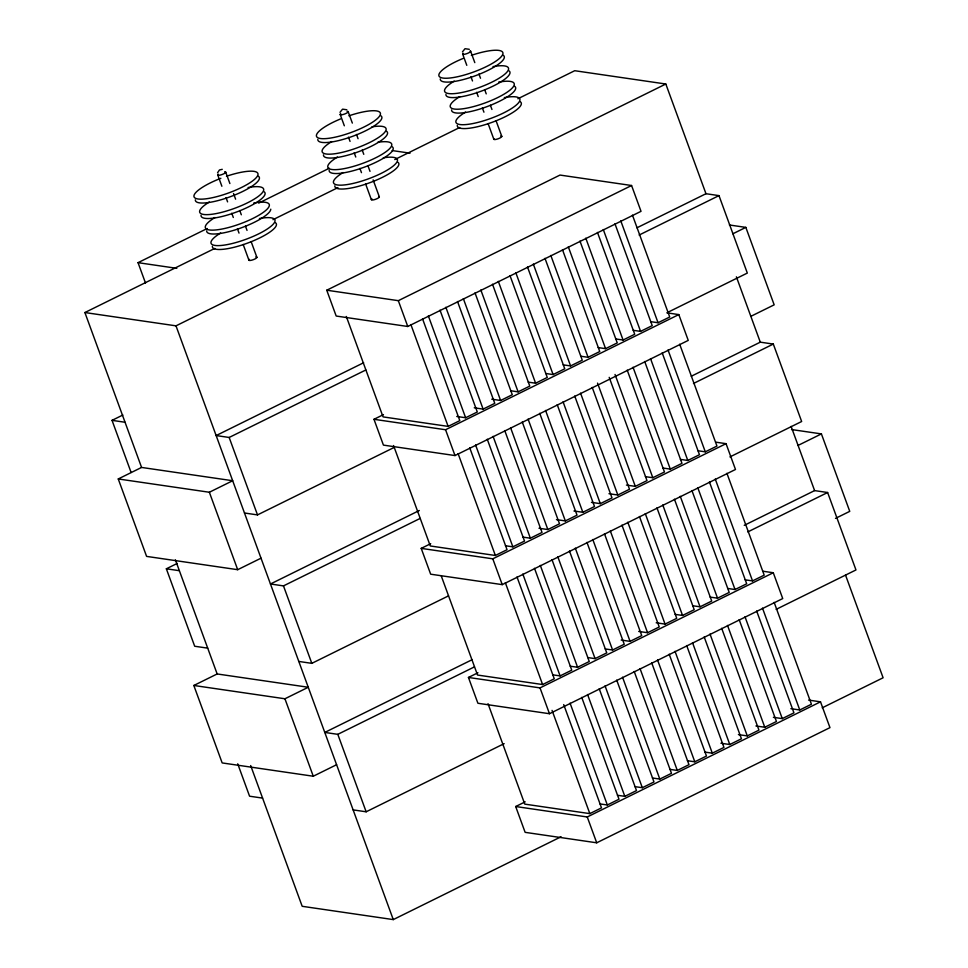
<?xml version="1.0" encoding="UTF-8"?>
<svg xmlns="http://www.w3.org/2000/svg" width="968" height="968" viewBox="0 0 968 968"><rect width="100%" height="100%" fill="white"/><g stroke="black" fill="none" stroke-linecap="round" stroke-linejoin="round"><path stroke-width="1.45" d="M217.546 172.776L219.47 169.957L222.253 169.327M340.01 112.324L342.563 109.154L346.834 109.771M462.462 51.861L465.015 48.703L469.298 49.307M145.502 283.055L138.037 262.667L207.2 228.521M258.734 203.086L329.253 168.263M261.021 558.185L237.692 569.692L146.591 556.394L118.253 478.954L209.354 492.252L232.683 480.733L141.582 467.435L84.894 312.543L214.799 248.413M272.976 219.688L337.929 187.623M394.762 159.563L459.703 127.498M517.892 98.76L574.726 70.712L665.815 84.01L705.975 193.721L718.982 195.621L747.32 273.073L667.496 312.483M84.894 312.543L175.994 325.841L665.815 84.01M326.748 290.219L559.988 175.063L631.572 185.505L641.022 211.327L407.77 326.482L336.186 316.04L326.748 290.219L398.32 300.673L631.572 185.505M131.103 472.457L112.034 420.354L122.851 415.018M118.253 478.954L141.582 467.435M363.629 362.746L216.142 435.564L229.162 437.463L365.819 369.982M636.956 227.795L705.975 193.721M639.146 235.042L718.982 195.621M732.873 233.784L745.832 227.383L774.17 304.835L750.841 316.342M666.879 312.846L678.81 314.588L688.248 340.397L455.008 455.565L383.425 445.111L373.975 419.301L383.473 414.606M244.493 513.004L257.5 514.903L394.17 447.434M346.314 316.463L383.062 416.893L448.136 426.392L459.8 420.632L422.532 318.787M456.751 416.458L465.632 417.752L477.297 411.993L440.016 310.147M474.247 407.818L483.117 409.113L494.781 403.366L457.513 301.508M491.744 399.191L500.613 400.486L512.278 394.726L475.01 292.88M510.717 390.769L518.11 391.846L529.774 386.087L492.506 284.241M528.213 382.13L535.606 383.207L547.271 377.447L509.991 275.602M545.698 373.491L553.103 374.568L564.755 368.808L527.487 266.962M563.194 364.851L570.588 365.928L582.252 360.181L544.984 258.323M580.691 356.212L588.084 357.301L599.749 351.541L562.481 249.696M598.188 347.585L605.581 348.661L617.245 342.902L579.965 241.056M615.672 338.945L623.077 340.022L634.73 334.262L597.462 232.417M633.169 330.306L640.562 331.383L652.226 325.623L614.958 223.777M650.665 321.666L658.058 322.743L669.723 316.996L632.455 215.138M373.975 419.301L445.558 429.744L678.81 314.588M207.709 648.149L194.689 646.249L166.351 568.797L177.18 563.449M419.313 510.511L270.471 583.994L283.479 585.894L420.148 518.424M691.285 376.237L760.291 342.164L773.311 344.064L801.649 421.504L729.933 456.92M693.475 383.473L773.311 344.064M715.606 442.146L726.048 443.671L735.486 469.48L502.235 584.636L430.663 574.193L421.213 548.372L430.712 543.689M193.83 685.477L217.159 673.958L308.26 687.256L284.931 698.775L193.83 685.477L222.168 762.929L313.269 776.227L336.598 764.708M393.553 445.534L430.3 545.976L495.374 555.475L507.038 549.715L469.758 447.869M505.465 545.758L512.859 546.835L524.523 541.076L487.255 439.23M522.962 537.119L530.355 538.196L542.019 532.436L504.751 430.591M538.982 528.262L547.852 529.556L559.516 523.797L522.248 421.951M556.467 519.622L565.348 520.917L577.013 515.17L539.733 413.312M573.964 510.995L582.845 512.29L594.497 506.53L557.229 404.684M591.46 502.356L600.329 503.65L611.994 497.891L574.726 396.045M608.957 493.716L617.826 495.011L629.49 489.251L592.222 387.406M626.441 485.077L635.323 486.372L646.987 480.612L609.199 377.351M645.414 476.655L652.819 477.732L664.471 471.985L627.203 370.127M662.911 468.016L670.304 469.105L681.968 463.345L644.7 361.5M680.407 459.389L687.8 460.466L699.465 454.706L662.197 352.86M697.904 450.749L705.297 451.826L716.961 446.066L679.681 344.221M421.213 548.372L492.797 558.826L726.048 443.671M298.809 661.446L311.817 663.346L448.486 595.877M798.08 445.425L821.409 433.906L849.747 511.358L835.493 518.388M472.275 659.619L324.788 732.437L337.808 734.337L474.465 666.867M744.247 525.346L814.608 490.607L827.628 492.506L855.966 569.946L776.13 609.368M747.792 531.916L827.628 492.506M762.845 571.217L773.275 572.741L782.725 598.563L549.473 713.719L477.902 703.264L468.451 677.455L477.938 672.772M441.299 576.033L477.539 675.047L542.6 684.545L554.265 678.786L516.997 576.94M552.704 674.829L560.097 675.906L571.761 670.159L534.493 568.301M570.2 666.19L577.594 667.279L589.258 661.519L551.99 559.673M587.697 657.562L595.09 658.639L606.755 652.88L569.474 551.034M605.181 648.923L612.587 650L624.239 644.24L586.971 542.395M621.202 640.066L630.071 641.36L641.736 635.601L604.468 533.755M638.698 631.426L647.568 632.721L659.232 626.974L621.964 525.116M656.195 622.799L665.064 624.094L676.729 618.334L639.449 516.489M675.156 614.377L682.561 615.454L694.213 609.695L656.945 507.849M692.652 605.738L700.045 606.815L711.71 601.055L674.442 499.21M710.149 597.099L717.542 598.176L729.207 592.416L691.938 490.57M727.646 588.459L735.039 589.536L746.703 583.789L709.423 481.931M745.142 579.82L752.535 580.909L764.188 575.149L726.92 473.304M468.451 677.455L540.023 687.897L773.275 572.741M353.126 809.889L366.146 811.789L504.159 743.642M808.582 700.082L820.513 701.824L829.963 727.634L596.712 842.801L525.128 832.347L515.69 806.525L525.176 801.843M488.017 703.7L524.777 804.13L589.839 813.628L601.503 807.869L563.715 704.607M599.942 803.912L607.335 804.989L619 799.229L581.732 697.384M617.439 795.272L624.832 796.349L636.496 790.59L599.216 688.744M634.923 786.633L642.328 787.71L653.981 781.962L616.713 680.105M652.42 777.994L659.813 779.083L671.477 773.323L634.209 671.477M669.916 769.366L677.31 770.443L688.974 764.684L651.706 662.838M687.413 760.727L694.806 761.804L706.471 756.044L669.19 654.199M704.91 752.088L712.303 753.165L723.955 747.405L686.687 645.559M720.918 743.23L729.787 744.525L741.452 738.778L704.184 636.92M738.415 734.603L747.284 735.898L758.948 730.138L721.68 628.293M755.911 725.964L764.78 727.258L776.445 721.499L739.177 619.653M773.396 717.324L782.277 718.619L793.941 712.859L756.661 611.014M790.892 708.685L799.762 709.98L811.426 704.22L774.158 602.374M515.69 806.525L587.261 816.98L820.513 701.824M250.676 765.555L302.185 906.302L393.274 919.6L561.065 836.763M822.219 707.826L883.106 677.769L845.524 575.077M392.161 150.56L410.057 153.174M729.4 224.987L745.832 227.383M138.037 262.667L176.805 268.33M791.534 429.55L821.409 433.906M112.034 420.354L125.041 422.254M166.351 568.797L179.37 570.696M262.582 798.104L249.575 796.204L237.717 763.812M736.382 276.812L760.291 342.164M791.122 426.404L814.608 490.607M620.79 220.898L658.058 322.743M668.029 349.98L705.297 451.826M715.255 479.051L752.535 580.909M762.494 608.134L799.762 709.98M603.294 229.537L640.562 331.383M650.532 358.62L687.8 460.466M697.771 487.69L735.039 589.536M744.997 616.773L782.277 718.619M585.797 238.176L623.077 340.022M633.036 367.247L670.304 469.105M680.274 496.33L717.542 598.176M727.512 625.413L764.78 727.258M568.313 246.816L605.581 348.661M615.031 374.471L652.819 477.732M662.778 504.969L700.045 606.815M710.016 634.04L747.284 735.898M550.816 255.443L588.084 357.301M597.534 383.11L635.323 486.372M645.281 513.609L682.561 615.454M692.519 642.679L729.787 744.525M470.642 51.268L474.804 62.63M478.954 73.992L480.515 78.251M484.678 89.613L486.226 93.872M490.389 105.222L491.95 109.481M496.1 120.843L501.823 136.464M462.631 53.978L466.794 65.34M470.944 76.702L472.505 80.961M476.655 92.311L478.216 96.57M482.379 107.932L483.939 112.191M488.09 123.553L493.813 139.174M533.32 264.082L570.588 365.928M580.558 393.165L617.826 495.011M627.796 522.236L665.064 624.094M675.023 651.319L712.303 753.165M515.823 272.722L553.103 374.568M563.061 401.805L600.329 503.65M610.3 530.875L647.568 632.721M657.538 659.958L694.806 761.804M498.326 281.361L535.606 383.207M545.565 410.432L582.845 512.29M592.803 539.515L630.071 641.36M640.042 668.598L677.31 770.443M480.842 290.001L518.11 391.846M528.08 419.071L565.348 520.917M575.307 548.154L612.587 650M622.545 677.225L659.813 779.083M463.345 298.628L500.613 400.486M510.584 427.711L547.852 529.556M557.822 556.794L595.09 658.639M605.048 685.864L642.328 787.71M445.849 307.267L483.117 409.113M493.087 436.35L530.355 538.196M540.326 565.421L577.594 667.279M587.564 694.504L624.832 796.349M428.352 315.907L465.632 417.752M475.591 444.99L512.859 546.835M522.829 574.06L560.097 675.906M570.067 703.143L607.335 804.989M348.19 111.731L352.34 123.093M356.502 134.443L358.063 138.702M362.214 150.064L363.774 154.323M367.937 165.685L370.006 171.36M373.128 179.879L379.359 196.915M340.179 114.442L344.33 125.792M348.492 137.153L350.053 141.413M354.203 152.775L355.764 157.034M359.914 168.396L361.475 172.655M365.638 184.005L371.349 199.626M410.868 324.546L448.136 426.392M458.094 453.617L495.374 555.475M505.332 582.7L542.6 684.545M552.05 710.367L589.839 813.628M398.32 300.673L407.77 326.482M445.558 429.744L455.008 455.565M492.797 558.826L502.235 584.636M540.023 687.897L549.473 713.719M587.261 816.98L596.712 842.801M225.738 172.183L229.888 183.545M233.53 193.491L235.599 199.166M239.762 210.528L241.322 214.787M245.473 226.149L247.034 230.408M251.196 241.758L256.907 257.379M217.715 174.893L221.878 186.255M226.028 197.617L227.589 201.876M231.751 213.226L233.312 217.485M237.463 228.847L239.023 233.107M243.186 244.468L248.897 260.089M229.162 437.463L257.5 514.903M283.479 585.894L311.817 663.346M337.808 734.337L366.146 811.789M175.994 325.841L393.274 919.6M209.354 492.252L237.692 569.692M284.931 698.775L313.269 776.227M175.389 559.831L217.159 673.958M253.749 203.026A34.001 8.228 -20.1 0 1 263.296 212.367A34.001 8.228 -20.1 0 1 216.348 229.9A34.001 8.228 -20.1 0 1 214.981 217.51M270.774 209.185A34.001 8.228 -20.1 0 1 238.261 228.896A34.001 8.228 -20.1 0 1 206.68 230.844M248.074 187.538A34.001 8.228 -20.1 0 1 257.633 196.879A34.001 8.228 -20.1 0 1 210.685 214.412A34.001 8.228 -20.1 0 1 209.318 202.022M264.143 191.761A34.001 8.228 -20.1 0 1 236.785 211.919A34.001 8.228 -20.1 0 1 201.017 215.344M259.412 218.514A34.001 8.228 -20.1 0 1 268.959 227.855A34.001 8.228 -20.1 0 1 222.023 245.388A34.001 8.228 -20.1 0 1 220.656 232.998M275.481 222.737A34.001 8.228 -20.1 0 1 248.111 242.895A34.001 8.228 -20.1 0 1 212.355 246.332M258.468 176.273A34.001 8.228 -20.1 0 1 231.11 196.431A34.001 8.228 -20.1 0 1 195.342 199.856M226.452 176.273A34.001 8.228 -20.1 0 1 254.403 179.467A34.001 8.228 -20.1 0 1 199.989 199.154A34.001 8.228 -20.1 0 1 220.873 178.293M492.99 66.623A34.001 8.228 -20.1 0 1 502.537 75.952A34.001 8.228 -20.1 0 1 455.601 93.497A34.001 8.228 -20.1 0 1 454.234 81.106M509.047 70.846A34.001 8.228 -20.1 0 1 481.689 90.992A34.001 8.228 -20.1 0 1 445.921 94.428M498.653 82.111A34.001 8.228 -20.1 0 1 508.212 91.452A34.001 8.228 -20.1 0 1 461.264 108.985A34.001 8.228 -20.1 0 1 459.897 96.594M514.722 86.333A34.001 8.228 -20.1 0 1 487.364 106.492A34.001 8.228 -20.1 0 1 451.596 109.916M471.356 55.358A34.001 8.228 -20.1 0 1 499.742 58.189A34.001 8.228 -20.1 0 1 446.042 78.251A34.001 8.228 -20.1 0 1 463.043 58.467M504.328 97.599A34.001 8.228 -20.1 0 1 513.875 106.94A34.001 8.228 -20.1 0 1 466.939 124.473A34.001 8.228 -20.1 0 1 465.56 112.082M520.385 101.822A34.001 8.228 -20.1 0 1 493.027 121.98A34.001 8.228 -20.1 0 1 457.259 125.404M503.384 55.358A34.001 8.228 -20.1 0 1 476.026 75.504A34.001 8.228 -20.1 0 1 440.259 78.94M470.133 50.893A4.247 1.028 -20.1 0 1 466.576 53.736A4.247 1.028 -20.1 0 1 463.2 53.24M500.686 136.077A4.247 1.028 -20.1 0 1 498.798 138.533A4.247 1.028 -20.1 0 1 493.958 138.835M224.6 171.796A4.247 1.028 -20.1 0 1 224.757 173.224A4.247 1.028 -20.1 0 1 219.385 175.232A4.247 1.028 -20.1 0 1 218.284 174.155M255.77 256.992A4.247 1.028 -20.1 0 1 255.927 258.408A4.247 1.028 -20.1 0 1 250.555 260.416A4.247 1.028 -20.1 0 1 249.466 259.351M347.052 111.344A4.247 1.028 -20.1 0 1 347.209 112.76A4.247 1.028 -20.1 0 1 341.837 114.768A4.247 1.028 -20.1 0 1 340.736 113.704M378.851 196.552A4.247 1.028 -20.1 0 1 375.294 199.384A4.247 1.028 -20.1 0 1 371.918 198.888M348.904 115.821A34.001 8.228 -20.1 0 1 377.278 118.64A34.001 8.228 -20.1 0 1 323.578 138.702A34.001 8.228 -20.1 0 1 340.591 118.919M380.932 115.809A34.001 8.228 -20.1 0 1 353.562 135.968A34.001 8.228 -20.1 0 1 317.806 139.404M371.942 126.844A34.001 8.228 -20.1 0 1 379.42 136.887A34.001 8.228 -20.1 0 1 332.726 153.997A34.001 8.228 -20.1 0 1 331.77 141.57M386.595 131.309A34.001 8.228 -20.1 0 1 359.237 151.456A34.001 8.228 -20.1 0 1 323.469 154.892M383.28 157.82A34.001 8.228 -20.1 0 1 390.757 167.863A34.001 8.228 -20.1 0 1 344.064 184.973A34.001 8.228 -20.1 0 1 343.108 172.546M397.933 162.285A34.001 8.228 -20.1 0 1 370.575 182.432A34.001 8.228 -20.1 0 1 334.807 185.868M377.617 142.332A34.001 8.228 -20.1 0 1 385.082 152.375A34.001 8.228 -20.1 0 1 338.389 169.485A34.001 8.228 -20.1 0 1 337.445 157.058M392.27 146.797A34.001 8.228 -20.1 0 1 364.9 166.944A34.001 8.228 -20.1 0 1 329.144 170.38"/></g></svg>
